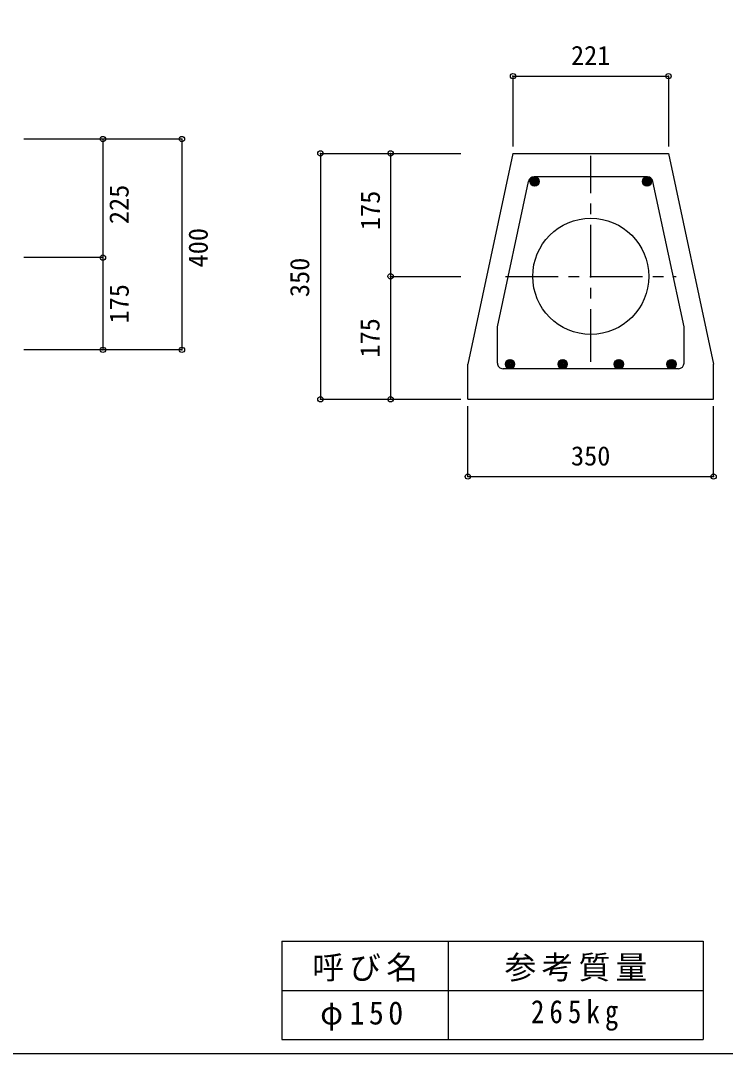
# Model space of a CAD drawing. Units: millimetres at full size, sheet at 1:15, with parts at other scales. Extents: x -2099 to 2101, y -1453 to 1487.
# Drawn here: x 43 to 1047, y -1453 to 17 of the extents above; entities that cross this region are included whole.
import ezdxf
from ezdxf.enums import TextEntityAlignment as Align

# ---------------------------------------------------------------- set-up
doc = ezdxf.new("R2010")
doc.units = ezdxf.units.MM
doc.header["$LTSCALE"] = 15
doc.header["$PDMODE"] = 32
doc.header["$PDSIZE"] = 7.5
doc.linetypes.add('CHAIN1', pattern=[8, 5, -1, 1, -1])
doc.layers.add('0-0', color=7, linetype='Continuous')
doc.layers.add('1-0', color=7, linetype='Continuous')
doc.styles.add('ＭＳ ゴシック', font='')
doc.styles.get('ＭＳ ゴシック').set_extended_font_data('MS Gothic')

msp = doc.modelspace()

# ---------------------------------------------------------------- linework, layer by layer
at = {"layer": '0-0', "color": 4}
for p, q in [((744.33, -62.47), (744.33, -162.47)), ((470.05, -172.47), (470.05, -522.47)), ((570.05, -172.47), (670.05, -172.47)), ((570.05, -347.47), (570.05, -522.47)), ((570.05, -347.47), (670.05, -347.47)), ((470.05, -522.47), (570.05, -522.47)), ((570.05, -522.47), (670.05, -522.47)), ((680.05, -632.47), (680.05, -532.47)), ((1030.04, -632.47), (1030.04, -532.47)), ((680.05, -632.47), (1030.04, -632.47))]:
    msp.add_line(p, q, dxfattribs=at)
at = {"layer": '0-0', "color": 3}
for p, q in [((744.33, -172.47), (680.05, -472.47)), ((680.05, -522.47), (680.05, -472.47)), ((1030.04, -522.47), (1030.04, -472.47)), ((680.05, -522.47), (1030.04, -522.47))]:
    msp.add_line(p, q, dxfattribs=at)
at = {"layer": '0-0', "color": 4, "linetype": 'CHAIN1'}
for p, q in [((855.05, -468.97), (855.05, -175.97)), ((733.55, -347.47), (976.55, -347.47))]:
    msp.add_line(p, q, dxfattribs=at)
at = {"layer": '0-0', "color": 2}
for p, q in [((722.12, -419.3), (766.48, -212.3)), ((935.79, -205.97), (774.3, -205.97)), ((987.96, -419.26), (943.61, -212.3)), ((722.12, -470.98), (722.12, -419.3)), ((987.96, -470.94), (987.96, -419.26)), ((979.96, -478.94), (730.12, -478.98))]:
    msp.add_line(p, q, dxfattribs=at)
at = {"layer": '0-0'}
for p, q in [((768.58, -211.79), (775.73, -218.94)), ((768.75, -214.08), (773.44, -218.77)), ((769, -210.09), (777.43, -218.52)), ((769.74, -208.71), (778.81, -217.77)), ((770.75, -207.6), (779.92, -216.77)), ((772, -206.73), (780.79, -215.51)), ((773.55, -206.15), (781.37, -213.97)), ((775.51, -205.99), (781.53, -212.01)), ((928.58, -211.79), (935.73, -218.94)), ((928.75, -214.08), (933.44, -218.77)), ((929, -210.09), (937.43, -218.52)), ((929.74, -208.71), (938.81, -217.77)), ((930.75, -207.6), (939.92, -216.77)), ((932, -206.73), (940.79, -215.51)), ((933.55, -206.15), (941.37, -213.97)), ((935.51, -205.99), (941.53, -212.01)), ((734, -470.09), (742.43, -478.52)), ((734.74, -468.71), (743.81, -477.77)), ((735.75, -467.6), (744.92, -476.77)), ((737, -466.73), (745.79, -475.51)), ((738.55, -466.15), (746.37, -473.97)), ((740.51, -465.99), (746.53, -472.01)), ((809, -470.09), (817.43, -478.52)), ((809.74, -468.71), (818.81, -477.77)), ((810.75, -467.6), (819.92, -476.77)), ((812, -466.73), (820.79, -475.51)), ((813.55, -466.15), (821.37, -473.97)), ((815.51, -465.99), (821.53, -472.01)), ((889, -470.09), (897.43, -478.52)), ((889.74, -468.71), (898.81, -477.77)), ((890.75, -467.6), (899.92, -476.77)), ((892, -466.73), (900.79, -475.51)), ((893.54, -466.15), (901.37, -473.97)), ((895.51, -465.99), (901.53, -472.01)), ((964, -470.09), (972.43, -478.52)), ((964.74, -468.71), (973.81, -477.77)), ((965.75, -467.6), (974.92, -476.77)), ((967, -466.73), (975.79, -475.51)), ((968.54, -466.15), (976.37, -473.97)), ((970.51, -465.99), (976.53, -472.01)), ((733.58, -471.79), (740.73, -478.94)), ((733.75, -474.08), (738.44, -478.77)), ((808.58, -471.79), (815.73, -478.94)), ((808.75, -474.08), (813.44, -478.77)), ((888.58, -471.79), (895.73, -478.94)), ((888.75, -474.08), (893.44, -478.77)), ((963.58, -471.79), (970.73, -478.94)), ((963.75, -474.08), (968.44, -478.77))]:
    msp.add_line(p, q, dxfattribs=at)
at = {"layer": '0-0', "color": 5}
for p, q in [((415.14, -1293.92), (1015.3, -1293.92)), ((415.14, -1293.92), (415.14, -1433.92)), ((652.08, -1293.92), (652.08, -1433.92)), ((1015.3, -1293.92), (1015.3, -1433.92)), ((415.14, -1363.92), (1015.3, -1363.92)), ((415.14, -1433.92), (1015.3, -1433.92))]:
    msp.add_line(p, q, dxfattribs=at)
msp.add_lwpolyline([(-2099.23, 1486.51), (-2099.23, -1453.49), (2100.77, -1453.49), (2100.77, 1486.51)], dxfattribs=at)
at = {"layer": '0-0', "color": 4}
for points in [[(744.33, -62.47), (965.76, -62.47), (965.76, -162.47)], [(470.05, -172.47), (570.05, -172.47), (570.05, -347.47)]]:
    msp.add_lwpolyline(points, dxfattribs=at)
at = {"layer": '0-0', "color": 3}
msp.add_lwpolyline([(744.33, -172.47), (965.76, -172.47), (1030.04, -472.47)], dxfattribs=at)
at = {"layer": '0-0', "color": 2}
for centre in [(775.05, -212.47), (935.05, -212.47), (740.05, -472.47), (815.05, -472.47), (895.04, -472.47), (970.04, -472.47)]:
    msp.add_circle(centre, 6.5, dxfattribs=at)
at = {"layer": '0-0', "color": 3}
msp.add_circle((855.05, -347.47), 82.6, dxfattribs=at)
at = {"layer": '0-0', "color": 2}
for centre, start, end in [((774.3, -213.97), 90, 167.9053), ((935.79, -213.97), 12.09475, 90), ((730.12, -470.98), 180, 270.00892), ((979.96, -470.94), 270.00892, 0)]:
    msp.add_arc(centre, 8, start, end, dxfattribs=at)
at = {"layer": '0-0', "color": 4}
for p in [(744.33, -62.47), (965.76, -62.47), (470.05, -172.47), (570.05, -172.47), (570.05, -347.47), (470.05, -522.47), (570.05, -522.47), (680.05, -632.47), (1030.04, -632.47)]:
    msp.add_point(p, dxfattribs=at)
at = {"layer": '1-0', "color": 4}
for p, q in [((160.46, -152.06), (47.96, -152.06)), ((272.96, -152.06), (160.46, -152.06)), ((160.46, -152.06), (160.46, -320.81)), ((160.46, -320.81), (47.96, -320.81)), ((160.46, -320.81), (160.46, -452.06)), ((160.46, -452.06), (47.96, -452.06))]:
    msp.add_line(p, q, dxfattribs=at)
msp.add_lwpolyline([(272.96, -152.06), (272.96, -452.06), (160.46, -452.06)], dxfattribs=at)
for p in [(160.46, -152.06), (272.96, -152.06), (160.46, -320.81), (160.46, -452.06), (272.96, -452.06)]:
    msp.add_point(p, dxfattribs=at)

# ---------------------------------------------------------------- texts
at = {"layer": '0-0', "color": 4, "style": 'ＭＳ ゴシック'}
for s, p in [('221', (826.92, -54.97)), ('350', (826.92, -624.97))]:
    msp.add_text(s, height=27.49, dxfattribs=at).set_placement(p, align=Align.BOTTOM_LEFT)
for s, p in [('175', (563.06, -281.65)), ('350', (462.45, -377.03)), ('175', (562.55, -463.1))]:
    msp.add_text(s, height=27.49, rotation=90, dxfattribs=at).set_placement(p, align=Align.BOTTOM_LEFT)
at = {"layer": '0-0', "char_height": 32.99, "attachment_point": 7, "style": 'ＭＳ ゴシック'}
for s, insert in [('\\T1.17;呼び名', (458.61, -1351.42)), ('\\T1.17;参考質量', (732.44, -1351.42)), ('\\T1.29;\\W0.95;φ150', (469.86, -1421.42)), ('\\T1.38;\\W0.85;265kg', (769.94, -1421.42))]:
    msp.add_mtext(s, dxfattribs=dict(at, insert=insert))
at = {"layer": '1-0', "color": 4, "style": 'ＭＳ ゴシック'}
for s, p in [('225', (205.26, -273.09)), ('400', (317.88, -334.72)), ('175', (205.46, -414.56))]:
    msp.add_text(s, height=27.49, rotation=90, dxfattribs=at).set_placement(p, align=Align.BOTTOM_LEFT)

doc.saveas('drawing.dxf')
